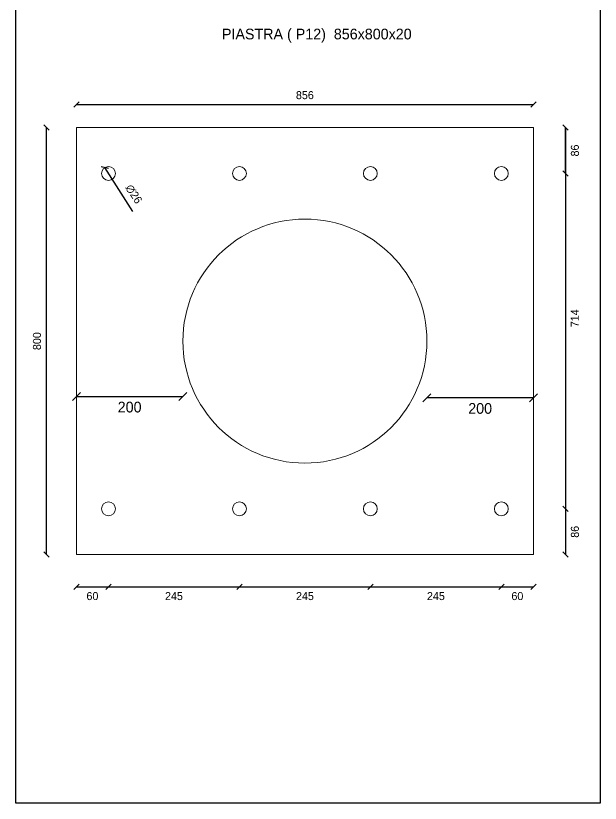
# Model space of a CAD drawing. Header units: millimetres. Extents: x -6949 to 549764, y -83146 to 127128.
# Drawn here: x 17884 to 18979, y -47002 to -45527 of the extents above; entities that cross this region are included whole.
import ezdxf

# ---------------------------------------------------------------- set-up
doc = ezdxf.new("R2010")
doc.units = ezdxf.units.MM
doc.layers.add('piastra', color=6, linetype='Continuous', lineweight=18)
doc.layers.add('quote', color=7, linetype='Continuous', lineweight=5, true_color=0x383838)
doc.styles.get("Standard").update_dxf_attribs({"font": ''})
doc.styles.get('Standard').set_extended_font_data('Bahnschrift Light')
doc.dimstyles.new('Q 1_10', dxfattribs={"dimtxt": 15, "dimasz": 10, "dimexe": 0.18, "dimexo": 0.0625, "dimgap": 10, "dimtad": 2, "dimdec": 0, "dimzin": 0, "dimdsep": 46, "dimtxsty": 'Standard', "dimblk": 'OBLIQUE', "dimcen": 0, "dimse1": 1, "dimse2": 1, "dimadec": 0, "dimazin": 0, "dimtfac": 1, "dimtdec": 0, "dimtofl": 0, "dimtmove": 1, "dimatfit": 3, "dimfxl": 1, "dimtolj": 1, "dimtzin": 0, "dimarcsym": 1})
doc.dimstyles.new('Q 1_15', dxfattribs={"dimtxt": 20, "dimasz": 15, "dimexe": 0.18, "dimexo": 0.0625, "dimgap": 10, "dimtad": 2, "dimdec": 0, "dimzin": 0, "dimdsep": 46, "dimtxsty": 'Standard', "dimblk": 'OBLIQUE', "dimcen": 0, "dimse1": 1, "dimse2": 1, "dimadec": 0, "dimazin": 0, "dimtfac": 1, "dimtdec": 0, "dimtofl": 0, "dimtmove": 1, "dimatfit": 3, "dimfxl": 1, "dimtolj": 1, "dimtzin": 0, "dimarcsym": 1})

# ---------------------------------------------------------------- blocks, each defined once
blk = doc.blocks.new('_Oblique')
at = {"color": 0, "linetype": 'ByBlock', "lineweight": -2}
blk.add_line((-0.5, -0.5), (0.5, 0.5), dxfattribs=at)
blk = doc.blocks.new('*D651')
at = {"layer": 'Defpoints', "color": 0, "transparency": 16777216}
for p in [(18853.8, -45693.1), (17997.8, -45736.1), (18853.8, -45736.1)]:
    blk.add_point(p, dxfattribs=at)
at = {"layer": 'quote', "color": 0, "lineweight": -2, "transparency": 16777216}
blk.add_line((17997.8, -45693.1), (18853.8, -45693.1), dxfattribs=at)
at = {"layer": 'quote', "color": 0, "lineweight": -2, "transparency": 16777216, "xscale": 10, "yscale": 10, "zscale": 10, "rotation": 180}
blk.add_blockref('_Oblique', (17997.8, -45693.1), dxfattribs=at)
at = {"layer": 'quote', "color": 0, "lineweight": -2, "transparency": 16777216, "xscale": 10, "yscale": 10, "zscale": 10}
blk.add_blockref('_Oblique', (18853.8, -45693.1), dxfattribs=at)
at = {"layer": 'quote', "color": 0, "transparency": 16777216, "insert": (18425.8, -45675.4), "char_height": 15, "attachment_point": 5}
blk.add_mtext('\\A1;856', dxfattribs=at)
blk = doc.blocks.new('*D652')
at = {"layer": 'Defpoints', "color": 0, "transparency": 16777216}
for p in [(17941.8, -45736.1), (17997.8, -45736.1), (17997.8, -46536.1)]:
    blk.add_point(p, dxfattribs=at)
at = {"layer": 'quote', "color": 0, "lineweight": -2, "transparency": 16777216}
blk.add_line((17941.8, -46536.1), (17941.8, -45736.1), dxfattribs=at)
at = {"layer": 'quote', "color": 0, "lineweight": -2, "transparency": 16777216, "xscale": 10, "yscale": 10, "zscale": 10}
for p, rotation in [((17941.8, -45736.1), 90), ((17941.8, -46536.1), 270)]:
    blk.add_blockref('_Oblique', p, dxfattribs=dict(at, rotation=rotation))
at = {"layer": 'quote', "color": 0, "transparency": 16777216, "insert": (17924.1, -46136.1), "char_height": 15, "attachment_point": 5, "rotation": 90}
blk.add_mtext('\\A1;800', dxfattribs=at)
blk = doc.blocks.new('*D653')
at = {"layer": 'Defpoints', "color": 0, "transparency": 16777216}
for p in [(18913.9, -45736.1), (18913.9, -45736.1), (18913.9, -45821.9)]:
    blk.add_point(p, dxfattribs=at)
at = {"layer": 'quote', "color": 0, "lineweight": -2, "transparency": 16777216}
blk.add_line((18913.9, -45821.9), (18913.9, -45736.1), dxfattribs=at)
at = {"layer": 'quote', "color": 0, "lineweight": -2, "transparency": 16777216, "xscale": 10, "yscale": 10, "zscale": 10}
for p, rotation in [((18913.9, -45736.1), 90), ((18913.9, -45821.9), 270)]:
    blk.add_blockref('_Oblique', p, dxfattribs=dict(at, rotation=rotation))
at = {"layer": 'quote', "color": 0, "transparency": 16777216, "insert": (18931.6, -45779), "char_height": 15, "attachment_point": 5, "rotation": 90}
blk.add_mtext('\\A1;86', dxfattribs=at)
blk = doc.blocks.new('*D654')
at = {"layer": 'Defpoints', "color": 0, "transparency": 16777216}
for p in [(18913.9, -45736.1), (18793.8, -46450.4), (18913.9, -46450.4)]:
    blk.add_point(p, dxfattribs=at)
at = {"layer": 'quote', "color": 0, "lineweight": -2, "transparency": 16777216}
blk.add_line((18913.9, -45736.1), (18913.9, -46450.4), dxfattribs=at)
at = {"layer": 'quote', "color": 0, "lineweight": -2, "transparency": 16777216, "xscale": 10, "yscale": 10, "zscale": 10}
for p, rotation in [((18913.9, -45736.1), 90), ((18913.9, -46450.4), 270)]:
    blk.add_blockref('_Oblique', p, dxfattribs=dict(at, rotation=rotation))
at = {"layer": 'quote', "color": 0, "transparency": 16777216, "insert": (18931.4, -46093.3), "char_height": 15, "attachment_point": 5, "rotation": 90}
blk.add_mtext('\\A1;714', dxfattribs=at)
blk = doc.blocks.new('*D655')
at = {"layer": 'Defpoints', "color": 0, "transparency": 16777216}
for p in [(18793.8, -46450.4), (18853.8, -46536.1), (18913.9, -46536.1)]:
    blk.add_point(p, dxfattribs=at)
at = {"layer": 'quote', "color": 0, "lineweight": -2, "transparency": 16777216}
blk.add_line((18913.9, -46450.4), (18913.9, -46536.1), dxfattribs=at)
at = {"layer": 'quote', "color": 0, "lineweight": -2, "transparency": 16777216, "xscale": 10, "yscale": 10, "zscale": 10}
for p, rotation in [((18913.9, -46450.4), 90), ((18913.9, -46536.1), 270)]:
    blk.add_blockref('_Oblique', p, dxfattribs=dict(at, rotation=rotation))
at = {"layer": 'quote', "color": 0, "transparency": 16777216, "insert": (18931.6, -46493.3), "char_height": 15, "attachment_point": 5, "rotation": 90}
blk.add_mtext('\\A1;86', dxfattribs=at)
blk = doc.blocks.new('*D656')
at = {"layer": 'Defpoints', "color": 0, "transparency": 16777216}
for p in [(18057.9, -46450.4), (17997.8, -46536.1), (18057.9, -46596.2)]:
    blk.add_point(p, dxfattribs=at)
at = {"layer": 'quote', "color": 0, "lineweight": -2, "transparency": 16777216}
blk.add_line((17997.8, -46596.2), (18057.9, -46596.2), dxfattribs=at)
at = {"layer": 'quote', "color": 0, "lineweight": -2, "transparency": 16777216, "xscale": 10, "yscale": 10, "zscale": 10, "rotation": 180}
blk.add_blockref('_Oblique', (17997.8, -46596.2), dxfattribs=at)
at = {"layer": 'quote', "color": 0, "lineweight": -2, "transparency": 16777216, "xscale": 10, "yscale": 10, "zscale": 10}
blk.add_blockref('_Oblique', (18057.9, -46596.2), dxfattribs=at)
at = {"layer": 'quote', "color": 0, "transparency": 16777216, "insert": (18027.9, -46613.8), "char_height": 15, "attachment_point": 5}
blk.add_mtext('\\A1;60', dxfattribs=at)
blk = doc.blocks.new('*D657')
at = {"layer": 'Defpoints', "color": 0, "transparency": 16777216}
for p in [(18057.9, -46450.4), (18303.2, -46450.4), (18303.2, -46596.2)]:
    blk.add_point(p, dxfattribs=at)
at = {"layer": 'quote', "color": 0, "lineweight": -2, "transparency": 16777216}
blk.add_line((18057.9, -46596.2), (18303.2, -46596.2), dxfattribs=at)
at = {"layer": 'quote', "color": 0, "lineweight": -2, "transparency": 16777216, "xscale": 10, "yscale": 10, "zscale": 10, "rotation": 180}
blk.add_blockref('_Oblique', (18057.9, -46596.2), dxfattribs=at)
at = {"layer": 'quote', "color": 0, "lineweight": -2, "transparency": 16777216, "xscale": 10, "yscale": 10, "zscale": 10}
blk.add_blockref('_Oblique', (18303.2, -46596.2), dxfattribs=at)
at = {"layer": 'quote', "color": 0, "transparency": 16777216, "insert": (18180.6, -46613.8), "char_height": 15, "attachment_point": 5}
blk.add_mtext('\\A1;245', dxfattribs=at)
blk = doc.blocks.new('*D658')
at = {"layer": 'Defpoints', "color": 0, "transparency": 16777216}
for p in [(18303.2, -46450.4), (18548.5, -46450.4), (18548.5, -46596.2)]:
    blk.add_point(p, dxfattribs=at)
at = {"layer": 'quote', "color": 0, "lineweight": -2, "transparency": 16777216}
blk.add_line((18303.2, -46596.2), (18548.5, -46596.2), dxfattribs=at)
at = {"layer": 'quote', "color": 0, "lineweight": -2, "transparency": 16777216, "xscale": 10, "yscale": 10, "zscale": 10, "rotation": 180}
blk.add_blockref('_Oblique', (18303.2, -46596.2), dxfattribs=at)
at = {"layer": 'quote', "color": 0, "lineweight": -2, "transparency": 16777216, "xscale": 10, "yscale": 10, "zscale": 10}
blk.add_blockref('_Oblique', (18548.5, -46596.2), dxfattribs=at)
at = {"layer": 'quote', "color": 0, "transparency": 16777216, "insert": (18425.9, -46613.8), "char_height": 15, "attachment_point": 5}
blk.add_mtext('\\A1;245', dxfattribs=at)
blk = doc.blocks.new('*D659')
at = {"layer": 'Defpoints', "color": 0, "transparency": 16777216}
for p in [(18548.5, -46450.4), (18793.8, -46450.4), (18793.8, -46596.2)]:
    blk.add_point(p, dxfattribs=at)
at = {"layer": 'quote', "color": 0, "lineweight": -2, "transparency": 16777216}
blk.add_line((18548.5, -46596.2), (18793.8, -46596.2), dxfattribs=at)
at = {"layer": 'quote', "color": 0, "lineweight": -2, "transparency": 16777216, "xscale": 10, "yscale": 10, "zscale": 10, "rotation": 180}
blk.add_blockref('_Oblique', (18548.5, -46596.2), dxfattribs=at)
at = {"layer": 'quote', "color": 0, "lineweight": -2, "transparency": 16777216, "xscale": 10, "yscale": 10, "zscale": 10}
blk.add_blockref('_Oblique', (18793.8, -46596.2), dxfattribs=at)
at = {"layer": 'quote', "color": 0, "transparency": 16777216, "insert": (18671.2, -46613.8), "char_height": 15, "attachment_point": 5}
blk.add_mtext('\\A1;245', dxfattribs=at)
blk = doc.blocks.new('*D660')
at = {"layer": 'Defpoints', "color": 0, "transparency": 16777216}
for p in [(18793.8, -46450.4), (18853.8, -46536.1), (18853.8, -46596.2)]:
    blk.add_point(p, dxfattribs=at)
at = {"layer": 'quote', "color": 0, "lineweight": -2, "transparency": 16777216}
blk.add_line((18793.8, -46596.2), (18853.8, -46596.2), dxfattribs=at)
at = {"layer": 'quote', "color": 0, "lineweight": -2, "transparency": 16777216, "xscale": 10, "yscale": 10, "zscale": 10, "rotation": 180}
blk.add_blockref('_Oblique', (18793.8, -46596.2), dxfattribs=at)
at = {"layer": 'quote', "color": 0, "lineweight": -2, "transparency": 16777216, "xscale": 10, "yscale": 10, "zscale": 10}
blk.add_blockref('_Oblique', (18853.8, -46596.2), dxfattribs=at)
at = {"layer": 'quote', "color": 0, "transparency": 16777216, "insert": (18823.8, -46613.8), "char_height": 15, "attachment_point": 5}
blk.add_mtext('\\A1;60', dxfattribs=at)
blk = doc.blocks.new('*D661')
at = {"layer": 'Defpoints', "color": 0, "transparency": 16777216}
for p in [(18050.9, -45811), (18065, -45832.8)]:
    blk.add_point(p, dxfattribs=at)
at = {"layer": 'quote', "color": 0, "lineweight": -2, "transparency": 16777216}
blk.add_line((18103.7, -45893), (18050.9, -45811), dxfattribs=at)
at = {"layer": 'quote', "color": 0, "lineweight": -2, "transparency": 16777216, "xscale": 10, "yscale": 10, "zscale": 10, "rotation": 122.7404872141847}
blk.add_blockref('_Oblique', (18050.9, -45811), dxfattribs=at)
at = {"layer": 'quote', "color": 0, "transparency": 16777216, "insert": (18105.4, -45860.7), "char_height": 15, "attachment_point": 5, "rotation": 302.7405}
blk.add_mtext('\\A1;∅26', dxfattribs=at)
blk = doc.blocks.new('*D2013')
at = {"layer": 'Defpoints', "color": 0, "transparency": 16777216}
for p in [(17997.8, -46136.1), (18197.3, -46136.1), (18197.3, -46239.6)]:
    blk.add_point(p, dxfattribs=at)
at = {"layer": 'quote', "color": 0, "lineweight": -2, "transparency": 16777216}
blk.add_line((17997.8, -46239.6), (18197.3, -46239.6), dxfattribs=at)
at = {"layer": 'quote', "color": 0, "lineweight": -2, "transparency": 16777216, "xscale": 15, "yscale": 15, "zscale": 15, "rotation": 180}
blk.add_blockref('_Oblique', (17997.8, -46239.6), dxfattribs=at)
at = {"layer": 'quote', "color": 0, "lineweight": -2, "transparency": 16777216, "xscale": 15, "yscale": 15, "zscale": 15}
blk.add_blockref('_Oblique', (18197.3, -46239.6), dxfattribs=at)
at = {"layer": 'quote', "color": 0, "transparency": 16777216, "insert": (18097.6, -46259.8), "char_height": 20, "attachment_point": 5}
blk.add_mtext('\\A1;200', dxfattribs=at)
blk = doc.blocks.new('*D2014')
at = {"layer": 'Defpoints', "color": 0, "transparency": 16777216}
for p in [(18654.3, -46136.1), (18853.8, -46136.1), (18654.3, -46242.1)]:
    blk.add_point(p, dxfattribs=at)
at = {"layer": 'quote', "color": 0, "lineweight": -2, "transparency": 16777216}
blk.add_line((18853.8, -46242.1), (18654.3, -46242.1), dxfattribs=at)
at = {"layer": 'quote', "color": 0, "lineweight": -2, "transparency": 16777216, "xscale": 15, "yscale": 15, "zscale": 15, "rotation": 180}
blk.add_blockref('_Oblique', (18654.3, -46242.1), dxfattribs=at)
at = {"layer": 'quote', "color": 0, "lineweight": -2, "transparency": 16777216, "xscale": 15, "yscale": 15, "zscale": 15}
blk.add_blockref('_Oblique', (18853.8, -46242.1), dxfattribs=at)
at = {"layer": 'quote', "color": 0, "transparency": 16777216, "insert": (18754.1, -46262.3), "char_height": 20, "attachment_point": 5}
blk.add_mtext('\\A1;200', dxfattribs=at)

msp = doc.modelspace()

# ---------------------------------------------------------------- linework, layer by layer
msp.add_lwpolyline([(17884.3, -45502.4), (18979, -45502.5), (18979, -47001.7), (17884.4, -47001.8)], close=True)
at = {"layer": 'piastra'}
msp.add_lwpolyline([(17997.8, -46536.1), (17997.8, -45736.1), (18853.8, -45736.1), (18853.8, -46536.1), (17997.8, -46536.1)], dxfattribs=at)
for centre, radius in [((18057.9, -45821.9), 13), ((18303.2, -45821.9), 13), ((18548.5, -45821.9), 13), ((18793.8, -45821.9), 13), ((18425.8, -46136.1), 228.5), ((18057.9, -46450.4), 13), ((18303.2, -46450.4), 13), ((18548.5, -46450.4), 13), ((18793.8, -46450.4), 13)]:
    msp.add_circle(centre, radius, dxfattribs=at)

# ---------------------------------------------------------------- texts
at = {"insert": (18270.5, -45550.8), "char_height": 20, "attachment_point": 1}
msp.add_mtext_dynamic_manual_height_columns('{\\fBahnschrift Light|b0|i0|c0|p34;PIASTRA ( P12)  856x800x20}', width=371.856, gutter_width=1, heights=[0], dxfattribs=at)

# ---------------------------------------------------------------- dimensions: what is measured, and where the dimension line sits
at = {"layer": 'quote'}
for base, p1, p2, picture, middle in [((18853.8, -45693.1), (17997.8, -45736.1), (18853.8, -45736.1), '*D651', (18425.8, -45675.4)), ((18057.9, -46596.2), (17997.8, -46536.1), (18057.9, -46450.4), '*D656', (18027.9, -46613.8)), ((18303.2, -46596.2), (18057.9, -46450.4), (18303.2, -46450.4), '*D657', (18180.6, -46613.8)), ((18548.5, -46596.2), (18303.2, -46450.4), (18548.5, -46450.4), '*D658', (18425.9, -46613.8)), ((18793.8, -46596.2), (18548.5, -46450.4), (18793.8, -46450.4), '*D659', (18671.2, -46613.8)), ((18853.8, -46596.2), (18793.8, -46450.4), (18853.8, -46536.1), '*D660', (18823.8, -46613.8))]:
    dim = msp.add_linear_dim(base=base, p1=p1, p2=p2, dimstyle='Q 1_10', dxfattribs=at)
    dim.commit()
    dim.dimension.update_dxf_attribs({"geometry": picture, "text_midpoint": middle})
for base, p1, p2, picture, middle in [((17941.8, -45736.1), (17997.8, -46536.1), (17997.8, -45736.1), '*D652', (17924.1, -46136.1)), ((18913.9, -46450.4), (18913.9, -45736.1), (18793.8, -46450.4), '*D654', (18931.4, -46093.3)), ((18913.9, -45736.1), (18913.9, -45821.9), (18913.9, -45736.1), '*D653', (18931.6, -45779)), ((18913.9, -46536.1), (18793.8, -46450.4), (18853.8, -46536.1), '*D655', (18931.6, -46493.3))]:
    dim = msp.add_linear_dim(base=base, p1=p1, p2=p2, angle=90, dimstyle='Q 1_10', dxfattribs=at)
    dim.commit()
    dim.dimension.update_dxf_attribs({"geometry": picture, "text_midpoint": middle})
dim = msp.add_diameter_dim_2p(p1=(18065, -45832.8), p2=(18050.9, -45811), dimstyle='Q 1_10', dxfattribs=at)
dim.commit()
dim.dimension.update_dxf_attribs({"geometry": '*D661', "text_midpoint": (18089.5, -45870.9), "dimtype": 163})
for base, p1, p2, picture, middle in [((18197.3, -46239.6), (17997.8, -46136.1), (18197.3, -46136.1), '*D2013', (18097.6, -46259.8)), ((18654.3, -46242.1), (18853.8, -46136.1), (18654.3, -46136.1), '*D2014', (18754.1, -46262.3))]:
    dim = msp.add_linear_dim(base=base, p1=p1, p2=p2, text='200', dimstyle='Q 1_15', dxfattribs=at)
    dim.commit()
    dim.dimension.update_dxf_attribs({"geometry": picture, "text_midpoint": middle})

doc.saveas('drawing.dxf')
